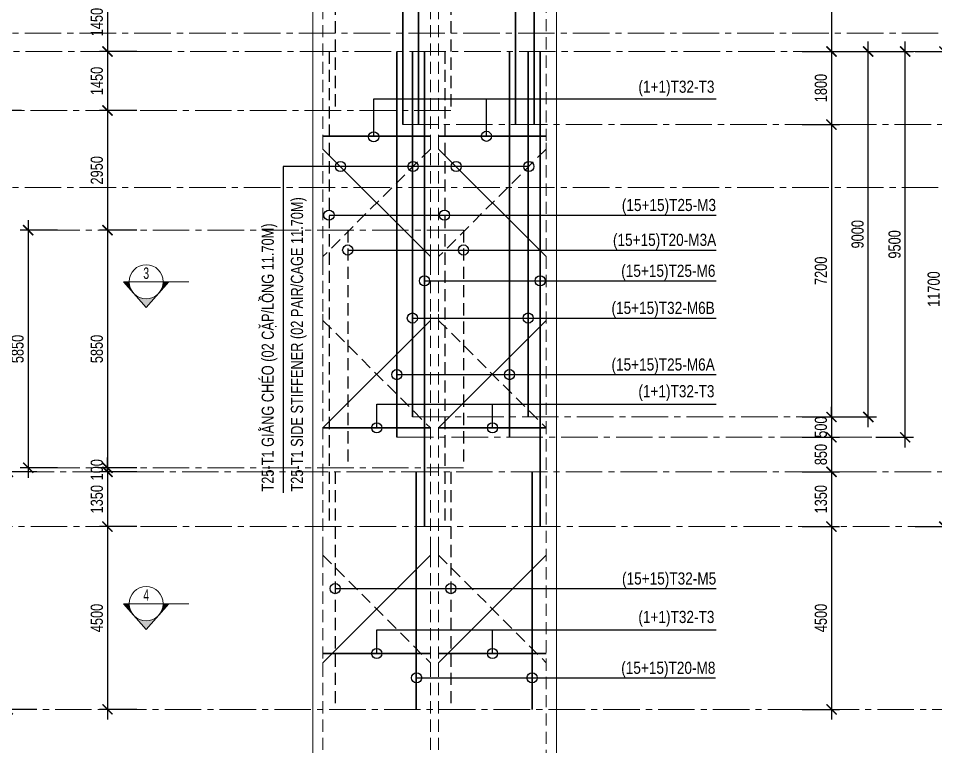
# Model space of a CAD drawing. Header units: millimetres. Extents: x 2746337 to 7547699, y -363432 to 15720.
# Drawn here: x 2765935 to 2788526, y -26918 to -8983 of the extents above; entities that cross this region are included whole.
import ezdxf
from ezdxf.enums import TextEntityAlignment as Align

# ---------------------------------------------------------------- set-up
doc = ezdxf.new("R2010")
doc.units = ezdxf.units.MM
doc.header["$LTSCALE"] = 1200
doc.header["$PDMODE"] = 3
doc.linetypes.add('CENTER2', pattern=[1.125, 0.75, -0.125, 0.125, -0.125])
doc.linetypes.add('HIDDEN', pattern=[0.375, 0.25, -0.125])
for name, color, linetype, lineweight in [('1', 9, 'Continuous', 13), ('BOUND', 3, 'Continuous', 20), ('C1CO', 4, 'Continuous', 35), ('Grid line', 160, 'CENTER2', 5), ('HIDE', 8, 'HIDDEN', 13), ('K-THUOC', 1, 'Continuous', 18), ('LEADER', 8, 'Continuous', 9), ('T1CO', 4, 'Continuous', 20), ('T1HI', 4, 'HIDDEN', 13), ('TCCO', 4, 'Continuous', 35), ('TCHI', 4, 'HIDDEN', 30), ('TEXTMA', 2, 'Continuous', 13), ('TEXTVN', 2, 'Continuous', 20)]:
    doc.layers.add(name, color=color, linetype=linetype, lineweight=lineweight)
doc.styles.add('DB_Arial', font='arial.ttf', dxfattribs={"width": 0.8})
doc.styles.add('SMTEXT', font='arial.ttf', dxfattribs={"width": 0.75})
doc.styles.add('TEXTVN', font='VHELVCN.TTF', dxfattribs={"width": 0.8})
doc.dimstyles.new('BSV1-100', dxfattribs={"dimtxt": 300, "dimasz": 250, "dimexe": 200, "dimexo": 0, "dimgap": 108, "dimtad": 1, "dimdec": 0, "dimdsep": 46, "dimtxsty": 'SMTEXT', "dimblk": 'ARCHTICK', "dimcen": 100, "dimdle": 250, "dimclrd": 256, "dimclre": 256, "dimclrt": 1, "dimadec": 0, "dimazin": 0, "dimtfac": 1, "dimtdec": 0, "dimtix": 1, "dimtmove": 2, "dimatfit": 3, "dimfxl": 720, "dimfxlon": 1, "dimtolj": 1, "dimtzin": 0, "dimarcsym": 0})
doc.dimstyles.new('BSV25', dxfattribs={"dimtxt": 300, "dimasz": 250, "dimexe": 200, "dimexo": 0, "dimgap": 108, "dimtad": 1, "dimdec": 0, "dimlfac": 0.25, "dimdsep": 46, "dimtxsty": 'SMTEXT', "dimblk": 'ARCHTICK', "dimcen": 100, "dimdle": 250, "dimclrd": 256, "dimclre": 256, "dimclrt": 2, "dimadec": 0, "dimazin": 0, "dimtfac": 1, "dimtdec": 0, "dimtix": 1, "dimtmove": 2, "dimatfit": 3, "dimfxl": 800, "dimfxlon": 1, "dimtolj": 1, "dimtzin": 0, "dimarcsym": 0})

# ---------------------------------------------------------------- blocks, each defined once
blk = doc.blocks.new('_ArchTick')
at = {"color": 0, "linetype": 'ByBlock', "const_width": 0.15}
blk.add_lwpolyline([(-0.5, -0.5), (0.5, 0.5)], dxfattribs=at)
blk = doc.blocks.new('SIGSEC')
at = {"layer": '1', "lineweight": 9}
h = blk.add_hatch(color=256, dxfattribs=at)
h.dxf.hatch_style = 1
h.paths.add_polyline_path([(-420, 0), (-560, 0), (-315, -278, -0.182676)])
h = blk.add_hatch(color=256, dxfattribs=at)
h.dxf.hatch_style = 1
h.paths.add_polyline_path([(560, 0), (420, 0, -0.182676), (315, -278)])
h = blk.add_hatch(color=256, dxfattribs=at)
h.dxf.hatch_style = 1
h.paths.add_polyline_path([(315, -278, -0.451416), (-315, -278), (0, -635)])
at = {"layer": '1', "lineweight": 9, "elevation": 0}
blk.add_lwpolyline([(1050, 0), (-560, 0), (0, -635), (560, 0)], dxfattribs=at)
at = {"layer": '1', "lineweight": 9}
blk.add_circle((0, 0), 420, dxfattribs=at)
at = {"layer": 'BOUND', "lineweight": 9, "style": 'TEXTVN', "width": 0.8}
blk.add_attdef('SEC', text='', height=280, dxfattribs=at).set_placement((0, 210, 0), align=Align.MIDDLE_CENTER)
blk = doc.blocks.new('*D12')
at = {"layer": 'Defpoints', "color": 0, "transparency": 16777216}
for p in [(2793586, -4850), (2758473, -9350), (2793586, -9350)]:
    blk.add_point(p, dxfattribs=at)
at = {"layer": 'K-THUOC', "lineweight": -2, "transparency": 16777216}
for p, q in [((2758473, -4600), (2758473, -9600)), ((2759193, -4850), (2758273, -4850)), ((2759193, -9350), (2758273, -9350))]:
    blk.add_line(p, q, dxfattribs=at)
at = {"layer": 'K-THUOC', "lineweight": -2, "transparency": 16777216, "xscale": 250, "yscale": 250, "zscale": 250}
for p, rotation in [((2758473, -4850), 90), ((2758473, -9350), 270)]:
    blk.add_blockref('_ArchTick', p, dxfattribs=dict(at, rotation=rotation))
at = {"layer": 'K-THUOC', "color": 1, "transparency": 16777216, "insert": (2758212, -7100), "char_height": 300, "attachment_point": 5, "rotation": 90, "style": 'SMTEXT'}
blk.add_mtext('\\A1;4500', dxfattribs=at)
blk = doc.blocks.new('*D13')
at = {"layer": 'Defpoints', "color": 0, "transparency": 16777216}
for p in [(2793586, -9350), (2758473, -13150), (2793586, -13150)]:
    blk.add_point(p, dxfattribs=at)
at = {"layer": 'K-THUOC', "lineweight": -2, "transparency": 16777216}
for p, q in [((2758473, -9100), (2758473, -13400)), ((2759193, -9350), (2758273, -9350)), ((2759193, -13150), (2758273, -13150))]:
    blk.add_line(p, q, dxfattribs=at)
at = {"layer": 'K-THUOC', "lineweight": -2, "transparency": 16777216, "xscale": 250, "yscale": 250, "zscale": 250}
for p, rotation in [((2758473, -9350), 90), ((2758473, -13150), 270)]:
    blk.add_blockref('_ArchTick', p, dxfattribs=dict(at, rotation=rotation))
at = {"layer": 'K-THUOC', "color": 1, "transparency": 16777216, "insert": (2758211, -11250), "char_height": 300, "attachment_point": 5, "rotation": 90, "style": 'SMTEXT'}
blk.add_mtext('\\A1;3800', dxfattribs=at)
blk = doc.blocks.new('*D43')
at = {"layer": 'Defpoints', "color": 0, "transparency": 16777216}
for p in [(2778386, -5750), (2778836, -9800), (2785961, -9800)]:
    blk.add_point(p, dxfattribs=at)
at = {"layer": 'K-THUOC', "lineweight": -2, "transparency": 16777216}
for p, q in [((2785961, -5500), (2785961, -10050)), ((2785241, -5750), (2786161, -5750)), ((2785241, -9800), (2786161, -9800))]:
    blk.add_line(p, q, dxfattribs=at)
at = {"layer": 'K-THUOC', "lineweight": -2, "transparency": 16777216, "xscale": 250, "yscale": 250, "zscale": 250}
for p, rotation in [((2785961, -5750), 90), ((2785961, -9800), 270)]:
    blk.add_blockref('_ArchTick', p, dxfattribs=dict(at, rotation=rotation))
at = {"layer": 'K-THUOC', "color": 1, "transparency": 16777216, "insert": (2785700, -7775), "char_height": 300, "attachment_point": 5, "rotation": 90, "style": 'SMTEXT'}
blk.add_mtext('\\A1;4050', dxfattribs=at)
blk = doc.blocks.new('*D44')
at = {"layer": 'Defpoints', "color": 0, "transparency": 16777216}
for p in [(2778836, -9800), (2778686, -11600), (2785961, -11600)]:
    blk.add_point(p, dxfattribs=at)
at = {"layer": 'K-THUOC', "lineweight": -2, "transparency": 16777216}
for p, q in [((2785961, -9550), (2785961, -11850)), ((2785241, -9800), (2786161, -9800)), ((2785241, -11600), (2786161, -11600))]:
    blk.add_line(p, q, dxfattribs=at)
at = {"layer": 'K-THUOC', "lineweight": -2, "transparency": 16777216, "xscale": 250, "yscale": 250, "zscale": 250}
for p, rotation in [((2785961, -9800), 90), ((2785961, -11600), 270)]:
    blk.add_blockref('_ArchTick', p, dxfattribs=dict(at, rotation=rotation))
at = {"layer": 'K-THUOC', "color": 1, "transparency": 16777216, "insert": (2785700, -10700), "char_height": 300, "attachment_point": 5, "rotation": 90, "style": 'SMTEXT'}
blk.add_mtext('\\A1;1800', dxfattribs=at)
blk = doc.blocks.new('*D45')
at = {"layer": 'Defpoints', "color": 0, "transparency": 16777216}
for p in [(2778686, -11600), (2778236, -18800), (2785961, -18800)]:
    blk.add_point(p, dxfattribs=at)
at = {"layer": 'K-THUOC', "lineweight": -2, "transparency": 16777216}
for p, q in [((2785961, -11350), (2785961, -19050)), ((2785241, -11600), (2786161, -11600)), ((2785241, -18800), (2786161, -18800))]:
    blk.add_line(p, q, dxfattribs=at)
at = {"layer": 'K-THUOC', "lineweight": -2, "transparency": 16777216, "xscale": 250, "yscale": 250, "zscale": 250}
for p, rotation in [((2785961, -11600), 90), ((2785961, -18800), 270)]:
    blk.add_blockref('_ArchTick', p, dxfattribs=dict(at, rotation=rotation))
at = {"layer": 'K-THUOC', "color": 1, "transparency": 16777216, "insert": (2785700, -15200), "char_height": 300, "attachment_point": 5, "rotation": 90, "style": 'SMTEXT'}
blk.add_mtext('\\A1;7200', dxfattribs=at)
blk = doc.blocks.new('*D46')
at = {"layer": 'Defpoints', "color": 0, "transparency": 16777216}
for p in [(2778836, -18800), (2778536, -19300), (2785961, -19300)]:
    blk.add_point(p, dxfattribs=at)
at = {"layer": 'K-THUOC', "lineweight": -2, "transparency": 16777216}
for p, q in [((2785961, -18800), (2785961, -18550)), ((2785241, -18800), (2786161, -18800)), ((2785961, -18800), (2785961, -19300)), ((2785241, -19300), (2786161, -19300)), ((2785961, -19300), (2785961, -19550))]:
    blk.add_line(p, q, dxfattribs=at)
at = {"layer": 'K-THUOC', "lineweight": -2, "transparency": 16777216, "xscale": 250, "yscale": 250, "zscale": 250}
for p, rotation in [((2785961, -18800), 270), ((2785961, -19300), 90)]:
    blk.add_blockref('_ArchTick', p, dxfattribs=dict(at, rotation=rotation))
at = {"layer": 'K-THUOC', "color": 1, "transparency": 16777216, "insert": (2785700, -19050), "char_height": 300, "attachment_point": 5, "rotation": 90, "style": 'SMTEXT'}
blk.add_mtext('\\A1;500', dxfattribs=at)
blk = doc.blocks.new('*D47')
at = {"layer": 'Defpoints', "color": 0, "transparency": 16777216}
for p in [(2778536, -19300), (2778686, -20150), (2785961, -20150)]:
    blk.add_point(p, dxfattribs=at)
at = {"layer": 'K-THUOC', "lineweight": -2, "transparency": 16777216}
for p, q in [((2785961, -19050), (2785961, -20400)), ((2785241, -19300), (2786161, -19300)), ((2785241, -20150), (2786161, -20150))]:
    blk.add_line(p, q, dxfattribs=at)
at = {"layer": 'K-THUOC', "lineweight": -2, "transparency": 16777216, "xscale": 250, "yscale": 250, "zscale": 250}
for p, rotation in [((2785961, -19300), 90), ((2785961, -20150), 270)]:
    blk.add_blockref('_ArchTick', p, dxfattribs=dict(at, rotation=rotation))
at = {"layer": 'K-THUOC', "color": 1, "transparency": 16777216, "insert": (2785700, -19725), "char_height": 300, "attachment_point": 5, "rotation": 90, "style": 'SMTEXT'}
blk.add_mtext('\\A1;850', dxfattribs=at)
blk = doc.blocks.new('*D48')
at = {"layer": 'Defpoints', "color": 0, "transparency": 16777216}
for p in [(2778686, -20150), (2778836, -21500), (2785961, -21500)]:
    blk.add_point(p, dxfattribs=at)
at = {"layer": 'K-THUOC', "lineweight": -2, "transparency": 16777216}
for p, q in [((2785961, -19900), (2785961, -21750)), ((2785241, -20150), (2786161, -20150)), ((2785241, -21500), (2786161, -21500))]:
    blk.add_line(p, q, dxfattribs=at)
at = {"layer": 'K-THUOC', "lineweight": -2, "transparency": 16777216, "xscale": 250, "yscale": 250, "zscale": 250}
for p, rotation in [((2785961, -20150), 90), ((2785961, -21500), 270)]:
    blk.add_blockref('_ArchTick', p, dxfattribs=dict(at, rotation=rotation))
at = {"layer": 'K-THUOC', "color": 1, "transparency": 16777216, "insert": (2785700, -20825), "char_height": 300, "attachment_point": 5, "rotation": 90, "style": 'SMTEXT'}
blk.add_mtext('\\A1;1350', dxfattribs=at)
blk = doc.blocks.new('*D49')
at = {"layer": 'Defpoints', "color": 0, "transparency": 16777216}
for p in [(2778836, -21500), (2779186, -26000), (2785961, -26000)]:
    blk.add_point(p, dxfattribs=at)
at = {"layer": 'K-THUOC', "lineweight": -2, "transparency": 16777216}
for p, q in [((2785961, -21250), (2785961, -26250)), ((2785241, -21500), (2786161, -21500)), ((2785241, -26000), (2786161, -26000))]:
    blk.add_line(p, q, dxfattribs=at)
at = {"layer": 'K-THUOC', "lineweight": -2, "transparency": 16777216, "xscale": 250, "yscale": 250, "zscale": 250}
for p, rotation in [((2785961, -21500), 90), ((2785961, -26000), 270)]:
    blk.add_blockref('_ArchTick', p, dxfattribs=dict(at, rotation=rotation))
at = {"layer": 'K-THUOC', "color": 1, "transparency": 16777216, "insert": (2785700, -23750), "char_height": 300, "attachment_point": 5, "rotation": 90, "style": 'SMTEXT'}
blk.add_mtext('\\A1;4500', dxfattribs=at)
blk = doc.blocks.new('*D50')
at = {"layer": 'Defpoints', "color": 0, "transparency": 16777216}
for p in [(2778686, -20150), (2789766, -20150), (2778686, -26000)]:
    blk.add_point(p, dxfattribs=at)
at = {"layer": 'K-THUOC', "lineweight": -2, "transparency": 16777216}
for p, q in [((2789766, -26250), (2789766, -19900)), ((2789046, -20150), (2789966, -20150)), ((2789046, -26000), (2789966, -26000))]:
    blk.add_line(p, q, dxfattribs=at)
at = {"layer": 'K-THUOC', "lineweight": -2, "transparency": 16777216, "xscale": 250, "yscale": 250, "zscale": 250}
for p, rotation in [((2789766, -20150), 90), ((2789766, -26000), 270)]:
    blk.add_blockref('_ArchTick', p, dxfattribs=dict(at, rotation=rotation))
at = {"layer": 'K-THUOC', "color": 1, "transparency": 16777216, "insert": (2789504, -23075), "char_height": 300, "attachment_point": 5, "rotation": 90, "style": 'SMTEXT'}
blk.add_mtext('\\A1;5850', dxfattribs=at)
blk = doc.blocks.new('*D51')
at = {"layer": 'Defpoints', "color": 0, "transparency": 16777216}
for p in [(2778127, -9800), (2788740, -9800), (2778127, -21500)]:
    blk.add_point(p, dxfattribs=at)
at = {"layer": 'K-THUOC', "lineweight": -2, "transparency": 16777216}
for p, q in [((2788740, -21750), (2788740, -9550)), ((2788020, -9800), (2788940, -9800)), ((2788020, -21500), (2788940, -21500))]:
    blk.add_line(p, q, dxfattribs=at)
at = {"layer": 'K-THUOC', "lineweight": -2, "transparency": 16777216, "xscale": 250, "yscale": 250, "zscale": 250}
for p, rotation in [((2788740, -9800), 90), ((2788740, -21500), 270)]:
    blk.add_blockref('_ArchTick', p, dxfattribs=dict(at, rotation=rotation))
at = {"layer": 'K-THUOC', "color": 1, "transparency": 16777216, "insert": (2788479, -15650), "char_height": 300, "attachment_point": 5, "rotation": 90, "style": 'SMTEXT'}
blk.add_mtext('\\A1;11700', dxfattribs=at)
blk = doc.blocks.new('*D52')
at = {"layer": 'Defpoints', "color": 0, "transparency": 16777216}
for p in [(2779753, -2600), (2790833, -2600), (2779753, -11600)]:
    blk.add_point(p, dxfattribs=at)
at = {"layer": 'K-THUOC', "lineweight": -2, "transparency": 16777216}
for p, q in [((2790833, -11850), (2790833, -2350)), ((2790113, -2600), (2791033, -2600)), ((2790113, -11600), (2791033, -11600))]:
    blk.add_line(p, q, dxfattribs=at)
at = {"layer": 'K-THUOC', "lineweight": -2, "transparency": 16777216, "xscale": 250, "yscale": 250, "zscale": 250}
for p, rotation in [((2790833, -2600), 90), ((2790833, -11600), 270)]:
    blk.add_blockref('_ArchTick', p, dxfattribs=dict(at, rotation=rotation))
at = {"layer": 'K-THUOC', "color": 1, "transparency": 16777216, "insert": (2790571, -7100), "char_height": 300, "attachment_point": 5, "rotation": 90, "style": 'SMTEXT'}
blk.add_mtext('\\A1;9000', dxfattribs=at)
blk = doc.blocks.new('*D54')
at = {"layer": 'Defpoints', "color": 0, "transparency": 16777216}
for p in [(2777756, -9800), (2787776, -9800), (2777756, -19300)]:
    blk.add_point(p, dxfattribs=at)
at = {"layer": 'K-THUOC', "lineweight": -2, "transparency": 16777216}
for p, q in [((2787776, -19550), (2787776, -9550)), ((2787056, -9800), (2787976, -9800)), ((2787056, -19300), (2787976, -19300))]:
    blk.add_line(p, q, dxfattribs=at)
at = {"layer": 'K-THUOC', "lineweight": -2, "transparency": 16777216, "xscale": 250, "yscale": 250, "zscale": 250}
for p, rotation in [((2787776, -9800), 90), ((2787776, -19300), 270)]:
    blk.add_blockref('_ArchTick', p, dxfattribs=dict(at, rotation=rotation))
at = {"layer": 'K-THUOC', "color": 1, "transparency": 16777216, "insert": (2787515, -14550), "char_height": 300, "attachment_point": 5, "rotation": 90, "style": 'SMTEXT'}
blk.add_mtext('\\A1;9500', dxfattribs=at)
blk = doc.blocks.new('*D55')
at = {"layer": 'Defpoints', "color": 0, "transparency": 16777216}
for p in [(2777456, -9800), (2786866, -9800), (2777456, -18800)]:
    blk.add_point(p, dxfattribs=at)
at = {"layer": 'K-THUOC', "lineweight": -2, "transparency": 16777216}
for p, q in [((2786866, -19050), (2786866, -9550)), ((2786146, -9800), (2787066, -9800)), ((2786146, -18800), (2787066, -18800))]:
    blk.add_line(p, q, dxfattribs=at)
at = {"layer": 'K-THUOC', "lineweight": -2, "transparency": 16777216, "xscale": 250, "yscale": 250, "zscale": 250}
for p, rotation in [((2786866, -9800), 90), ((2786866, -18800), 270)]:
    blk.add_blockref('_ArchTick', p, dxfattribs=dict(at, rotation=rotation))
at = {"layer": 'K-THUOC', "color": 1, "transparency": 16777216, "insert": (2786604, -14300), "char_height": 300, "attachment_point": 5, "rotation": 90, "style": 'SMTEXT'}
blk.add_mtext('\\A1;9000', dxfattribs=at)
blk = doc.blocks.new('*D58')
at = {"layer": 'Defpoints', "color": 0, "transparency": 16777216}
for p in [(2773186, -8350), (2768130, -9800), (2773186, -9800)]:
    blk.add_point(p, dxfattribs=at)
at = {"layer": 'K-THUOC', "lineweight": -2, "transparency": 16777216}
for p, q in [((2768130, -8100), (2768130, -10050)), ((2768850, -8350), (2767930, -8350)), ((2768850, -9800), (2767930, -9800))]:
    blk.add_line(p, q, dxfattribs=at)
at = {"layer": 'K-THUOC', "lineweight": -2, "transparency": 16777216, "xscale": 250, "yscale": 250, "zscale": 250}
for p, rotation in [((2768130, -8350), 90), ((2768130, -9800), 270)]:
    blk.add_blockref('_ArchTick', p, dxfattribs=dict(at, rotation=rotation))
at = {"layer": 'K-THUOC', "color": 1, "transparency": 16777216, "insert": (2767869, -9075), "char_height": 300, "attachment_point": 5, "rotation": 90, "style": 'SMTEXT'}
blk.add_mtext('\\A1;1450', dxfattribs=at)
blk = doc.blocks.new('*D59')
at = {"layer": 'Defpoints', "color": 0, "transparency": 16777216}
for p in [(2773186, -11250), (2768130, -14200), (2773186, -14200)]:
    blk.add_point(p, dxfattribs=at)
at = {"layer": 'K-THUOC', "lineweight": -2, "transparency": 16777216}
for p, q in [((2768130, -11000), (2768130, -14450)), ((2768850, -11250), (2767930, -11250)), ((2768850, -14200), (2767930, -14200))]:
    blk.add_line(p, q, dxfattribs=at)
at = {"layer": 'K-THUOC', "lineweight": -2, "transparency": 16777216, "xscale": 250, "yscale": 250, "zscale": 250}
for p, rotation in [((2768130, -11250), 90), ((2768130, -14200), 270)]:
    blk.add_blockref('_ArchTick', p, dxfattribs=dict(at, rotation=rotation))
at = {"layer": 'K-THUOC', "color": 1, "transparency": 16777216, "insert": (2767869, -12725), "char_height": 300, "attachment_point": 5, "rotation": 90, "style": 'SMTEXT'}
blk.add_mtext('\\A1;2950', dxfattribs=at)
blk = doc.blocks.new('*D60')
at = {"layer": 'Defpoints', "color": 0, "transparency": 16777216}
for p in [(2773186, -20150), (2768130, -21500), (2773186, -21500)]:
    blk.add_point(p, dxfattribs=at)
at = {"layer": 'K-THUOC', "lineweight": -2, "transparency": 16777216}
for p, q in [((2768130, -19900), (2768130, -21750)), ((2768850, -20150), (2767930, -20150)), ((2768850, -21500), (2767930, -21500))]:
    blk.add_line(p, q, dxfattribs=at)
at = {"layer": 'K-THUOC', "lineweight": -2, "transparency": 16777216, "xscale": 250, "yscale": 250, "zscale": 250}
for p, rotation in [((2768130, -20150), 90), ((2768130, -21500), 270)]:
    blk.add_blockref('_ArchTick', p, dxfattribs=dict(at, rotation=rotation))
at = {"layer": 'K-THUOC', "color": 1, "transparency": 16777216, "insert": (2767869, -20825), "char_height": 300, "attachment_point": 5, "rotation": 90, "style": 'SMTEXT'}
blk.add_mtext('\\A1;1350', dxfattribs=at)
blk = doc.blocks.new('*D61')
at = {"layer": 'Defpoints', "color": 0, "transparency": 16777216}
for p in [(2773186, -21500), (2768130, -26000), (2773186, -26000)]:
    blk.add_point(p, dxfattribs=at)
at = {"layer": 'K-THUOC', "lineweight": -2, "transparency": 16777216}
for p, q in [((2768130, -21250), (2768130, -26250)), ((2768850, -21500), (2767930, -21500)), ((2768850, -26000), (2767930, -26000))]:
    blk.add_line(p, q, dxfattribs=at)
at = {"layer": 'K-THUOC', "lineweight": -2, "transparency": 16777216, "xscale": 250, "yscale": 250, "zscale": 250}
for p, rotation in [((2768130, -21500), 90), ((2768130, -26000), 270)]:
    blk.add_blockref('_ArchTick', p, dxfattribs=dict(at, rotation=rotation))
at = {"layer": 'K-THUOC', "color": 1, "transparency": 16777216, "insert": (2767869, -23750), "char_height": 300, "attachment_point": 5, "rotation": 90, "style": 'SMTEXT'}
blk.add_mtext('\\A1;4500', dxfattribs=at)
blk = doc.blocks.new('*D62')
at = {"layer": 'Defpoints', "color": 0, "transparency": 16777216}
for p in [(2765674, -20150), (2773917, -20150), (2773917, -26000)]:
    blk.add_point(p, dxfattribs=at)
at = {"layer": 'K-THUOC', "lineweight": -2, "transparency": 16777216}
for p, q in [((2765674, -26250), (2765674, -19900)), ((2766394, -20150), (2765474, -20150)), ((2766394, -26000), (2765474, -26000))]:
    blk.add_line(p, q, dxfattribs=at)
at = {"layer": 'K-THUOC', "lineweight": -2, "transparency": 16777216, "xscale": 250, "yscale": 250, "zscale": 250}
for p, rotation in [((2765674, -20150), 90), ((2765674, -26000), 270)]:
    blk.add_blockref('_ArchTick', p, dxfattribs=dict(at, rotation=rotation))
at = {"layer": 'K-THUOC', "color": 1, "transparency": 16777216, "insert": (2765413, -23075), "char_height": 300, "attachment_point": 5, "rotation": 90, "style": 'SMTEXT'}
blk.add_mtext('\\A1;5850', dxfattribs=at)
blk = doc.blocks.new('*D63')
at = {"layer": 'Defpoints', "color": 0, "transparency": 16777216}
for p in [(2764181, -9800), (2772601, -9800), (2772601, -21500)]:
    blk.add_point(p, dxfattribs=at)
at = {"layer": 'K-THUOC', "lineweight": -2, "transparency": 16777216}
for p, q in [((2764181, -21750), (2764181, -9550)), ((2764901, -9800), (2763981, -9800)), ((2764901, -21500), (2763981, -21500))]:
    blk.add_line(p, q, dxfattribs=at)
at = {"layer": 'K-THUOC', "lineweight": -2, "transparency": 16777216, "xscale": 250, "yscale": 250, "zscale": 250}
for p, rotation in [((2764181, -9800), 90), ((2764181, -21500), 270)]:
    blk.add_blockref('_ArchTick', p, dxfattribs=dict(at, rotation=rotation))
at = {"layer": 'K-THUOC', "color": 1, "transparency": 16777216, "insert": (2763919, -15650), "char_height": 300, "attachment_point": 5, "rotation": 90, "style": 'SMTEXT'}
blk.add_mtext('\\A1;11700', dxfattribs=at)
blk = doc.blocks.new('*D64')
at = {"layer": 'Defpoints', "color": 0, "transparency": 16777216}
for p in [(2765293, -500), (2773536, -500), (2773536, -11250)]:
    blk.add_point(p, dxfattribs=at)
at = {"layer": 'K-THUOC', "lineweight": -2, "transparency": 16777216}
for p, q in [((2765293, -11500), (2765293, -250)), ((2766013, -500), (2765093, -500)), ((2766013, -11250), (2765093, -11250))]:
    blk.add_line(p, q, dxfattribs=at)
at = {"layer": 'K-THUOC', "lineweight": -2, "transparency": 16777216, "xscale": 250, "yscale": 250, "zscale": 250}
for p, rotation in [((2765293, -500), 90), ((2765293, -11250), 270)]:
    blk.add_blockref('_ArchTick', p, dxfattribs=dict(at, rotation=rotation))
at = {"layer": 'K-THUOC', "color": 1, "transparency": 16777216, "insert": (2765032, -5875), "char_height": 300, "attachment_point": 5, "rotation": 90, "style": 'SMTEXT'}
blk.add_mtext('\\A1;10750', dxfattribs=at)
blk = doc.blocks.new('*D66')
at = {"layer": 'Defpoints', "color": 0, "transparency": 16777216}
for p in [(2773986, -14200), (2766178, -20050), (2773786, -20050)]:
    blk.add_point(p, dxfattribs=at)
at = {"layer": 'K-THUOC', "lineweight": -2, "transparency": 16777216}
for p, q in [((2766178, -13950), (2766178, -20300)), ((2766898, -14200), (2765978, -14200)), ((2766898, -20050), (2765978, -20050))]:
    blk.add_line(p, q, dxfattribs=at)
at = {"layer": 'K-THUOC', "lineweight": -2, "transparency": 16777216, "xscale": 250, "yscale": 250, "zscale": 250}
for p, rotation in [((2766178, -14200), 90), ((2766178, -20050), 270)]:
    blk.add_blockref('_ArchTick', p, dxfattribs=dict(at, rotation=rotation))
at = {"layer": 'K-THUOC', "color": 1, "transparency": 16777216, "insert": (2765917, -17125), "char_height": 300, "attachment_point": 5, "rotation": 90, "style": 'SMTEXT'}
blk.add_mtext('\\A1;5850', dxfattribs=at)
blk = doc.blocks.new('*D67')
at = {"layer": 'Defpoints', "color": 0, "transparency": 16777216}
for p in [(2773186, -9800), (2768130, -11250), (2773186, -11250)]:
    blk.add_point(p, dxfattribs=at)
at = {"layer": 'K-THUOC', "lineweight": -2, "transparency": 16777216}
for p, q in [((2768130, -9550), (2768130, -11500)), ((2768850, -9800), (2767930, -9800)), ((2768850, -11250), (2767930, -11250))]:
    blk.add_line(p, q, dxfattribs=at)
at = {"layer": 'K-THUOC', "lineweight": -2, "transparency": 16777216, "xscale": 250, "yscale": 250, "zscale": 250}
for p, rotation in [((2768130, -9800), 90), ((2768130, -11250), 270)]:
    blk.add_blockref('_ArchTick', p, dxfattribs=dict(at, rotation=rotation))
at = {"layer": 'K-THUOC', "color": 1, "transparency": 16777216, "insert": (2767869, -10525), "char_height": 300, "attachment_point": 5, "rotation": 90, "style": 'SMTEXT'}
blk.add_mtext('\\A1;1450', dxfattribs=at)
blk = doc.blocks.new('*D68')
at = {"layer": 'Defpoints', "color": 0, "transparency": 16777216}
for p in [(2773186, -14200), (2768130, -20050), (2773186, -20050)]:
    blk.add_point(p, dxfattribs=at)
at = {"layer": 'K-THUOC', "lineweight": -2, "transparency": 16777216}
for p, q in [((2768130, -13950), (2768130, -20300)), ((2768850, -14200), (2767930, -14200)), ((2768850, -20050), (2767930, -20050))]:
    blk.add_line(p, q, dxfattribs=at)
at = {"layer": 'K-THUOC', "lineweight": -2, "transparency": 16777216, "xscale": 250, "yscale": 250, "zscale": 250}
for p, rotation in [((2768130, -14200), 90), ((2768130, -20050), 270)]:
    blk.add_blockref('_ArchTick', p, dxfattribs=dict(at, rotation=rotation))
at = {"layer": 'K-THUOC', "color": 1, "transparency": 16777216, "insert": (2767869, -17125), "char_height": 300, "attachment_point": 5, "rotation": 90, "style": 'SMTEXT'}
blk.add_mtext('\\A1;5850', dxfattribs=at)
blk = doc.blocks.new('*D73')
at = {"layer": 'Defpoints', "color": 0, "transparency": 16777216}
for p in [(2792625, -1500), (2786929, -26000), (2797793, -26000)]:
    blk.add_point(p, dxfattribs=at)
at = {"layer": 'K-THUOC', "lineweight": -2, "transparency": 16777216}
for p, q in [((2797793, -1250), (2797793, -26250)), ((2797073, -1500), (2797993, -1500)), ((2797073, -26000), (2797993, -26000))]:
    blk.add_line(p, q, dxfattribs=at)
at = {"layer": 'K-THUOC', "lineweight": -2, "transparency": 16777216, "xscale": 250, "yscale": 250, "zscale": 250}
for p, rotation in [((2797793, -1500), 90), ((2797793, -26000), 270)]:
    blk.add_blockref('_ArchTick', p, dxfattribs=dict(at, rotation=rotation))
at = {"layer": 'K-THUOC', "color": 1, "transparency": 16777216, "insert": (2797532, -13750), "char_height": 300, "attachment_point": 5, "rotation": 90, "style": 'SMTEXT'}
blk.add_mtext('\\A1;24500', dxfattribs=at)
blk = doc.blocks.new('*D74')
at = {"layer": 'Defpoints', "color": 0, "transparency": 16777216}
for p in [(2786929, -26000), (2788650, -45000), (2797793, -45000)]:
    blk.add_point(p, dxfattribs=at)
at = {"layer": 'K-THUOC', "lineweight": -2, "transparency": 16777216}
for p, q in [((2797793, -25750), (2797793, -45250)), ((2797073, -26000), (2797993, -26000)), ((2797073, -45000), (2797993, -45000))]:
    blk.add_line(p, q, dxfattribs=at)
at = {"layer": 'K-THUOC', "lineweight": -2, "transparency": 16777216, "xscale": 250, "yscale": 250, "zscale": 250}
for p, rotation in [((2797793, -26000), 90), ((2797793, -45000), 270)]:
    blk.add_blockref('_ArchTick', p, dxfattribs=dict(at, rotation=rotation))
at = {"layer": 'K-THUOC', "color": 1, "transparency": 16777216, "insert": (2797532, -35500), "char_height": 300, "attachment_point": 5, "rotation": 90, "style": 'SMTEXT'}
blk.add_mtext('\\A1;19000', dxfattribs=at)
blk = doc.blocks.new('*D75')
at = {"layer": 'Defpoints', "color": 0, "transparency": 16777216}
for p in [(2791825, 0), (2798854, 0), (2786929, -26000)]:
    blk.add_point(p, dxfattribs=at)
at = {"layer": 'K-THUOC', "lineweight": -2, "transparency": 16777216}
for p, q in [((2798854, -26250), (2798854, 250)), ((2798134, 0), (2799054, 0)), ((2798134, -26000), (2799054, -26000))]:
    blk.add_line(p, q, dxfattribs=at)
at = {"layer": 'K-THUOC', "lineweight": -2, "transparency": 16777216, "xscale": 250, "yscale": 250, "zscale": 250}
for p, rotation in [((2798854, 0), 90), ((2798854, -26000), 270)]:
    blk.add_blockref('_ArchTick', p, dxfattribs=dict(at, rotation=rotation))
at = {"layer": 'K-THUOC', "color": 1, "transparency": 16777216, "insert": (2798593, -13000), "char_height": 300, "attachment_point": 5, "rotation": 90, "style": 'SMTEXT'}
blk.add_mtext('\\A1;26000', dxfattribs=at)
blk = doc.blocks.new('*D77')
at = {"layer": 'Defpoints', "color": 0, "transparency": 16777216}
for p in [(2768130, -20050), (2773186, -20050), (2773186, -20150)]:
    blk.add_point(p, dxfattribs=at)
at = {"layer": 'K-THUOC', "lineweight": -2, "transparency": 16777216}
for p, q in [((2768130, -20050), (2768130, -19800)), ((2768850, -20050), (2767930, -20050)), ((2768130, -20150), (2768130, -20050)), ((2768850, -20150), (2767930, -20150)), ((2768130, -20150), (2768130, -20400))]:
    blk.add_line(p, q, dxfattribs=at)
at = {"layer": 'K-THUOC', "lineweight": -2, "transparency": 16777216, "xscale": 250, "yscale": 250, "zscale": 250}
for p, rotation in [((2768130, -20050), 270), ((2768130, -20150), 90)]:
    blk.add_blockref('_ArchTick', p, dxfattribs=dict(at, rotation=rotation))
at = {"layer": 'K-THUOC', "color": 1, "transparency": 16777216, "insert": (2767869, -20100), "char_height": 300, "attachment_point": 5, "rotation": 90, "style": 'SMTEXT'}
blk.add_mtext('\\A1;100', dxfattribs=at)
blk = doc.blocks.new('*D128')
at = {"layer": 'Defpoints', "color": 0, "transparency": 16777216}
for p in [(2779471, -5750), (2779471, -11600), (2789896, -11600)]:
    blk.add_point(p, dxfattribs=at)
at = {"layer": 'K-THUOC', "lineweight": -2, "transparency": 16777216}
for p, q in [((2789896, -5500), (2789896, -11850)), ((2789176, -5750), (2790096, -5750)), ((2789176, -11600), (2790096, -11600))]:
    blk.add_line(p, q, dxfattribs=at)
at = {"layer": 'K-THUOC', "lineweight": -2, "transparency": 16777216, "xscale": 250, "yscale": 250, "zscale": 250}
for p, rotation in [((2789896, -5750), 90), ((2789896, -11600), 270)]:
    blk.add_blockref('_ArchTick', p, dxfattribs=dict(at, rotation=rotation))
at = {"layer": 'K-THUOC', "color": 1, "transparency": 16777216, "insert": (2789635, -8675), "char_height": 300, "attachment_point": 5, "rotation": 90, "style": 'SMTEXT'}
blk.add_mtext('\\A1;5850', dxfattribs=at)
blk = doc.blocks.new('Thep lop 1')
at = {"layer": 'C1CO'}
for p, q in [((2538851, -500), (2538851, -4100)), ((2538701, -2600), (2538701, -11600)), ((2538851, -9800), (2538851, -21500)), ((2538651, -20150), (2538651, -26000))]:
    blk.add_line(p, q, dxfattribs=at)
at = {"layer": 'TCCO'}
blk.add_line((2538554, -9800), (2538554, -18800), dxfattribs=at)
blk = doc.blocks.new('thep lop 2')
at = {"layer": 'TCCO', "color": 6}
for p, q in [((2538245, -5750), (2538245, -11600)), ((2538095, -9800), (2538095, -19300))]:
    blk.add_line(p, q, dxfattribs=at)
blk = doc.blocks.new('thep pj')
at = {"layer": 'TCHI', "linetype": 'HIDDEN'}
for p, q in [((2536651, -500), (2536651, -11250)), ((2536501, -9800), (2536501, -21500)), ((2536651, -20150), (2536651, -26000))]:
    blk.add_line(p, q, dxfattribs=at)
at = {"layer": 'TCHI', "color": 6, "linetype": 'HIDDEN'}
for p, q in [((2537005, -2500), (2537005, -8350)), ((2536961, -14200), (2536961, -20050))]:
    blk.add_line(p, q, dxfattribs=at)

msp = doc.modelspace()

# ---------------------------------------------------------------- linework, layer by layer
at = {"layer": 'BOUND'}
msp.add_lwpolyline([(2773185.9, -45000), (2779185.9, -45000), (2779185.9, -1500), (2773185.9, -1500)], close=True, dxfattribs=at)
at = {"layer": 'C1CO'}
for p, q in [((2773435.9, -11884.6), (2776085.9, -11884.6)), ((2776285.9, -11884.6), (2778935.9, -11884.6)), ((2773435.9, -19065.4), (2776085.9, -19065.4)), ((2776285.9, -19065.4), (2778935.9, -19065.4)), ((2773435.9, -24623.7), (2776085.9, -24623.7)), ((2776285.9, -24623.7), (2778935.9, -24623.7))]:
    msp.add_line(p, q, dxfattribs=at)
at = {"layer": 'Grid line', "color": 2}
for p, q in [((2755291.6, -9350), (2792625.4, -9350)), ((2755291.6, -13150), (2792625.4, -13150))]:
    msp.add_line(p, q, dxfattribs=at)
at = {"layer": 'Grid line'}
for p, q in [((2764765.4, -9800.3), (2788322.3, -9800.3)), ((2776585.9, -11250.3), (2765092.9, -11250.3)), ((2789765.5, -11600.3), (2775405.6, -11600.3)), ((2776895.9, -14200), (2765978.3, -14200)), ((2775639.1, -18800), (2786865.6, -18800)), ((2775255.6, -19300), (2787976.2, -19300)), ((2776895.9, -20050), (2765978.3, -20050)), ((2789765.5, -20150), (2765474.4, -20150)), ((2788739.9, -21500), (2764765.4, -21500)), ((2760090.7, -26000), (2797161.6, -26000))]:
    msp.add_line(p, q, dxfattribs=at)
at = {"layer": 'HIDE'}
for p, q in [((2773435.9, -45000), (2773435.9, -450)), ((2776085.9, -45000), (2776085.9, -450)), ((2776285.9, -45000), (2776285.9, -450)), ((2778935.9, -450), (2778935.9, -45000))]:
    msp.add_line(p, q, dxfattribs=at)
at = {"layer": 'T1CO'}
for points in [[(2773435.9, -12050.5), (2773435.9, -12200.5), (2776085.9, -14850.5), (2776085.9, -15000.5)], [(2776285.9, -12050.5), (2776285.9, -12200.5), (2778935.9, -14850.5), (2778935.9, -15000.5)], [(2776085.9, -16270.6), (2776085.9, -16420.6), (2773435.9, -19070.6), (2773435.9, -19220.6)], [(2778935.9, -16270.6), (2778935.9, -16420.6), (2776285.9, -19070.6), (2776285.9, -19220.6)], [(2776085.9, -22055.7), (2776085.9, -22205.7), (2773435.9, -24855.7), (2773435.9, -25005.7)], [(2778935.9, -22055.7), (2778935.9, -22205.7), (2776285.9, -24855.7), (2776285.9, -25005.7)]]:
    msp.add_lwpolyline(points, dxfattribs=at)
at = {"layer": 'T1HI'}
for points in [[(2776085.9, -12050.5), (2776085.9, -12200.5), (2773435.9, -14850.5), (2773435.9, -15000.5)], [(2778935.9, -12050.5), (2778935.9, -12200.5), (2776285.9, -14850.5), (2776285.9, -15000.5)], [(2773435.9, -16270.6), (2773435.9, -16420.6), (2776085.9, -19070.6), (2776085.9, -19220.6)], [(2776285.9, -16270.6), (2776285.9, -16420.6), (2778935.9, -19070.6), (2778935.9, -19220.6)], [(2773435.9, -22055.7), (2773435.9, -22205.7), (2776085.9, -24855.7), (2776085.9, -25005.7)], [(2776285.9, -22055.7), (2776285.9, -22205.7), (2778935.9, -24855.7), (2778935.9, -25005.7)]]:
    msp.add_lwpolyline(points, dxfattribs=at)

# ---------------------------------------------------------------- block references
at = {"layer": '1', "lineweight": 20}
for p, values in [((2769083.5, -15469), {'SEC': '3'}), ((2769083.5, -23397.2, 0), {'SEC': '4'})]:
    msp.add_blockref('SIGSEC', p, dxfattribs=at).add_auto_attribs(values)
at = {"layer": 'TEXTMA'}
for name, p in [('thep pj', (237084.8, 0)), ('Thep lop 1', (237084.8, 0)), ('thep pj', (239934.8, 0)), ('Thep lop 1', (239934.8, 0)), ('thep lop 2', (237160.8, 0)), ('thep lop 2', (239934.8, 0))]:
    msp.add_blockref(name, p, dxfattribs=at)

# ---------------------------------------------------------------- texts
at = {"layer": 'TEXTMA', "style": 'DB_Arial', "width": 0.8}
for s, p in [('(1+1)T32-T3', (2783078.6, -10815.8)), ('(15+15)T25-M3', (2783117.2, -13728.7)), ('(15+15)T20-M3A', (2783121.7, -14587.7)), ('(15+15)T25-M6', (2783102.2, -15348.5)), ('(15+15)T32-M6B', (2783086, -16263)), ('(15+15)T25-M6A', (2783086, -17657.3)), ('(1+1)T32-T3', (2783077.5, -18315.5)), ('(15+15)T32-M5', (2783121.7, -22926)), ('(1+1)T32-T3', (2783077.5, -23873.8)), ('(15+15)T20-M8', (2783102, -25125.5))]:
    msp.add_text(s, height=300, rotation=360, dxfattribs=at).set_placement(p, align=Align.RIGHT)
at = {"layer": 'TEXTVN', "lineweight": 20, "style": 'SMTEXT', "width": 0.75}
for s, p in [('T25-T1 SIDE STIFFENER (02 PAIR/CAGE 11.70M)', (2772946.8, -20635.9)), ('T25-T1 GIẰNG CHÉO (02 CẶP/LỒNG 11.70M)', (2772226.8, -20635.9))]:
    msp.add_text(s, height=300, rotation=90, dxfattribs=at).set_placement(p)

# ---------------------------------------------------------------- dimensions: what is measured, and where the dimension line sits
at = {"layer": 'K-THUOC'}
for base, p1, p2, picture, middle in [((2798854.1, 0), (2786928.8, -26000), (2791825.4, 0), '*D75', (2798593, -13000)), ((2765292.9, -500), (2773535.9, -11250.3), (2773535.9, -500), '*D64', (2765031.8, -5875.2)), ((2797793.3, -26000), (2792625.4, -1500), (2786928.8, -26000), '*D73', (2797532.1, -13750)), ((2790832.6, -2600.3), (2779752.9, -11600.3), (2779752.9, -2600.3), '*D52', (2790571.4, -7100.3)), ((2758472.8, -9350), (2793585.9, -4850), (2793585.9, -9350), '*D12', (2758211.6, -7100)), ((2785960.8, -9800.3), (2778385.9, -5750.3), (2778835.9, -9800.3), '*D43', (2785699.6, -7775.3)), ((2789896.2, -11600.3), (2779471.2, -5750.3), (2779471.2, -11600.3), '*D128', (2789635, -8675.3)), ((2768130.1, -9800.3), (2773185.9, -8350), (2773185.9, -9800.3), '*D58', (2767868.9, -9075.2)), ((2758472.8, -13150), (2793585.9, -9350), (2793585.9, -13150), '*D13', (2758211.5, -11250)), ((2764180.5, -9800), (2772601, -21500), (2772601, -9800), '*D63', (2763919.4, -15650)), ((2768130.1, -11250.3), (2773185.9, -9800.3), (2773185.9, -11250.3), '*D67', (2767868.9, -10525.3)), ((2786865.6, -9800.3), (2777455.7, -18800), (2777455.7, -9800.3), '*D55', (2786604.5, -14300.2)), ((2787776.2, -9800.3), (2777755.7, -19300), (2777755.7, -9800.3), '*D54', (2787515.1, -14550.2)), ((2788739.9, -9800.3), (2778126.8, -21500), (2778126.8, -9800.3), '*D51', (2788478.7, -15650.2)), ((2785960.8, -11600.3), (2778835.9, -9800.3), (2778685.9, -11600.3), '*D44', (2785699.6, -10700.3)), ((2768130.1, -14200), (2773185.9, -11250.3), (2773185.9, -14200), '*D59', (2767868.9, -12725.2)), ((2785960.8, -18800), (2778685.9, -11600.3), (2778235.9, -18800), '*D45', (2785699.6, -15200.2)), ((2766178.3, -20050), (2773985.9, -14200), (2773785.9, -20050), '*D66', (2765917.1, -17125)), ((2768130.1, -20050), (2773185.9, -14200), (2773185.9, -20050), '*D68', (2767868.9, -17125)), ((2785960.8, -19300), (2778835.9, -18800), (2778535.9, -19300), '*D46', (2785699.6, -19050)), ((2785960.8, -20150), (2778535.9, -19300), (2778685.9, -20150), '*D47', (2785699.6, -19725)), ((2768130.1, -20050), (2773185.9, -20150), (2773185.9, -20050), '*D77', (2767868.9, -20100)), ((2765674.4, -20150), (2773917.3, -26000), (2773917.3, -20150), '*D62', (2765413.2, -23075)), ((2768130.1, -21500), (2773185.9, -20150), (2773185.9, -21500), '*D60', (2767868.8, -20825)), ((2785960.8, -21500), (2778685.9, -20150), (2778835.9, -21500), '*D48', (2785699.5, -20825)), ((2789765.5, -20150), (2778685.9, -26000), (2778685.9, -20150), '*D50', (2789504.3, -23075)), ((2768130.1, -26000), (2773185.9, -21500), (2773185.9, -26000), '*D61', (2767868.9, -23750)), ((2785960.8, -26000), (2778835.9, -21500), (2779185.9, -26000), '*D49', (2785699.6, -23750)), ((2797793.3, -45000), (2786928.8, -26000), (2788650.4, -45000), '*D74', (2797532.1, -35500))]:
    dim = msp.add_linear_dim(base=base, p1=p1, p2=p2, angle=90, dimstyle='BSV1-100', dxfattribs=at)
    dim.commit()
    dim.dimension.update_dxf_attribs({"geometry": picture, "text_midpoint": middle})

# ---------------------------------------------------------------- leaders
at = {"layer": 'LEADER'}
for points in [[(2774685.9, -11899.3), (2774685.9, -10966.2), (2783121.7, -10966.2)], [(2777460.9, -11886.6), (2777460.9, -10966.2), (2783121.7, -10966.2)], [(2775654.9, -12631.5), (2772453.8, -12631.5), (2772453.8, -18631.5)], [(2773866.8, -12631.5), (2772453.8, -12631.5), (2772453.8, -18631.5)], [(2778504.9, -12631.5), (2772453.8, -12631.5), (2772453.8, -18631.5)], [(2776716.8, -12631.5), (2772453.8, -12631.5), (2772453.8, -20669.5)], [(2773585.9, -13828.7), (2783121.7, -13828.7)], [(2776428.3, -13828.7), (2783121.7, -13828.7)], [(2774045.9, -14687.7), (2783121.7, -14687.7)], [(2776895.2, -14687.7), (2783121.7, -14687.7)], [(2775935.9, -15448.5), (2783121.7, -15448.5)], [(2778785.9, -15448.5), (2783121.7, -15448.5)], [(2775639.1, -16363), (2783121.7, -16363)], [(2778489.1, -16363), (2783121.7, -16363)], [(2775255.7, -17757.3), (2783121.7, -17757.3)], [(2778029.7, -17757.3), (2783121.7, -17757.3)], [(2774760.9, -19065.4), (2774760.9, -18487.1), (2783121.7, -18487.1)], [(2777610.9, -19065.4), (2777610.9, -18487.1), (2783121.7, -18487.1)], [(2773735.9, -23026), (2783121.7, -23026)], [(2776585.9, -23026), (2783121.7, -23026)], [(2774760.9, -24623.7), (2774760.9, -24045.4), (2783121.7, -24045.4)], [(2777610.9, -24623.7), (2777610.9, -24045.4), (2783121.7, -24045.4)], [(2775743.4, -25225.5), (2783102, -25225.5)], [(2778585.9, -25225.5), (2783102, -25225.5)]]:
    msp.add_leader(points, dimstyle='BSV25', override={"dimldrblk": 'Origin'}, dxfattribs=at)

doc.saveas('drawing.dxf')
